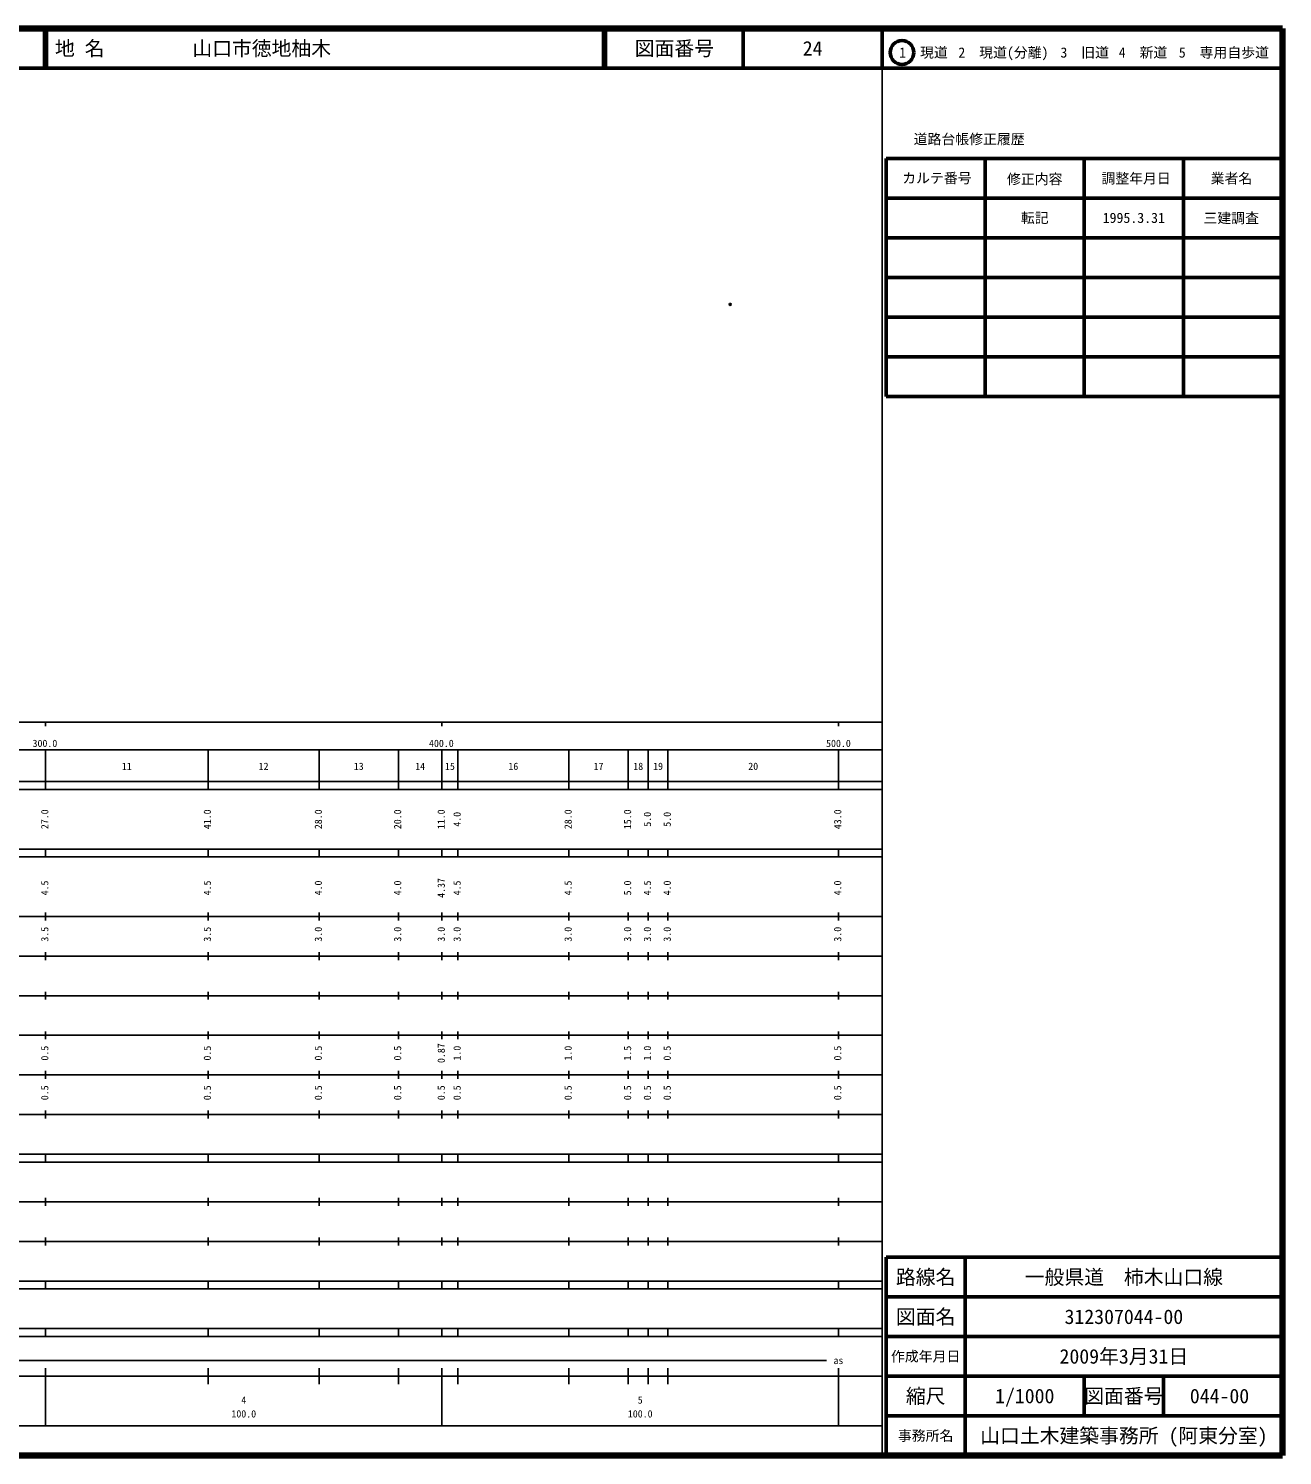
# Model space of a CAD drawing. Units: millimetres on the paper. Extents: x 40 to 680, y 20 to 380.
# Drawn here: x 363.7 to 680, y 20 to 380 of the extents above; entities that cross this region are included whole.
import ezdxf
from ezdxf.enums import TextEntityAlignment as Align

# ---------------------------------------------------------------- set-up
doc = ezdxf.new("R2010")
doc.units = ezdxf.units.MM
doc.header["$PDMODE"] = 32
doc.header["$PDSIZE"] = 0.5
doc.layers.add('M-OTRS', color=6, linetype='Continuous')
doc.layers.add('M-TTL-TXT', color=7, linetype='Continuous')
for name, color, linetype, lineweight in [('M-TTL', 2, 'Continuous', 140), ('M-TTL-BAND', 7, 'Continuous', 25), ('M-TTL-FRAM', 2, 'Continuous', 50), ('M-TTL-LINE', 7, 'Continuous', 50)]:
    doc.layers.add(name, color=color, linetype=linetype, lineweight=lineweight)
doc.styles.add('ＭＳ ゴシック', font='')
doc.styles.get('ＭＳ ゴシック').set_extended_font_data('MS Gothic')

msp = doc.modelspace()

# ---------------------------------------------------------------- linework, layer by layer
at = {"layer": 'M-OTRS'}
msp.add_point((540.717, 310.417), dxfattribs=at)
at = {"layer": 'M-TTL'}
for p, q in [((680, 380), (40, 380)), ((680, 20), (680, 380)), ((40, 20), (680, 20))]:
    msp.add_line(p, q, dxfattribs=at)
at = {"layer": 'M-TTL-BAND'}
for p, q in [((579, 20), (579, 370)), ((40, 205), (579, 205)), ((368, 205), (368, 204)), ((468, 205), (468, 204)), ((568, 205), (568, 204)), ((68, 198), (579, 198)), ((368, 188), (368, 198)), ((409, 188), (409, 198)), ((437, 188), (437, 198)), ((457, 188), (457, 198)), ((468, 188), (468, 198)), ((472, 188), (472, 198)), ((500, 188), (500, 198)), ((515, 188), (515, 198)), ((520, 188), (520, 198)), ((525, 188), (525, 198)), ((568, 188), (568, 198)), ((40, 190), (579, 190)), ((40, 188), (579, 188)), ((40, 173), (579, 173)), ((368, 171), (368, 173)), ((409, 171), (409, 173)), ((437, 171), (437, 173)), ((457, 171), (457, 173)), ((468, 171), (468, 173)), ((472, 171), (472, 173)), ((500, 171), (500, 173)), ((515, 171), (515, 173)), ((520, 171), (520, 173)), ((525, 171), (525, 173)), ((568, 171), (568, 173)), ((40, 171), (579, 171)), ((40, 156), (579, 156)), ((368, 155), (368, 157)), ((409, 155), (409, 157)), ((437, 155), (437, 157)), ((457, 155), (457, 157)), ((468, 155), (468, 157)), ((472, 155), (472, 157)), ((500, 155), (500, 157)), ((515, 155), (515, 157)), ((520, 155), (520, 157)), ((525, 155), (525, 157)), ((568, 155), (568, 157)), ((46, 146), (579, 146)), ((368, 145), (368, 147)), ((409, 145), (409, 147)), ((437, 145), (437, 147)), ((457, 145), (457, 147)), ((468, 145), (468, 147)), ((472, 145), (472, 147)), ((500, 145), (500, 147)), ((515, 145), (515, 147)), ((520, 145), (520, 147)), ((525, 145), (525, 147)), ((568, 145), (568, 147)), ((368, 135), (368, 137)), ((409, 135), (409, 137)), ((437, 135), (437, 137)), ((457, 135), (457, 137)), ((468, 135), (468, 137)), ((472, 135), (472, 137)), ((500, 135), (500, 137)), ((515, 135), (515, 137)), ((520, 135), (520, 137)), ((525, 135), (525, 137)), ((568, 135), (568, 137)), ((52, 136), (579, 136)), ((46, 126), (579, 126)), ((368, 125), (368, 127)), ((409, 125), (409, 127)), ((437, 125), (437, 127)), ((457, 125), (457, 127)), ((468, 125), (468, 127)), ((472, 125), (472, 127)), ((500, 125), (500, 127)), ((515, 125), (515, 127)), ((520, 125), (520, 127)), ((525, 125), (525, 127)), ((568, 125), (568, 127)), ((52, 116), (579, 116)), ((368, 115), (368, 117)), ((409, 115), (409, 117)), ((437, 115), (437, 117)), ((457, 115), (457, 117)), ((468, 115), (468, 117)), ((472, 115), (472, 117)), ((500, 115), (500, 117)), ((515, 115), (515, 117)), ((520, 115), (520, 117)), ((525, 115), (525, 117)), ((568, 115), (568, 117)), ((46, 106), (579, 106)), ((368, 105), (368, 107)), ((409, 105), (409, 107)), ((437, 105), (437, 107)), ((457, 105), (457, 107)), ((468, 105), (468, 107)), ((472, 105), (472, 107)), ((500, 105), (500, 107)), ((515, 105), (515, 107)), ((520, 105), (520, 107)), ((525, 105), (525, 107)), ((568, 105), (568, 107)), ((40, 96), (579, 96)), ((40, 94), (579, 94)), ((368, 94), (368, 96)), ((409, 94), (409, 96)), ((437, 94), (437, 96)), ((457, 94), (457, 96)), ((468, 94), (468, 96)), ((472, 94), (472, 96)), ((500, 94), (500, 96)), ((515, 94), (515, 96)), ((520, 94), (520, 96)), ((525, 94), (525, 96)), ((568, 94), (568, 96)), ((49, 84), (579, 84)), ((368, 83), (368, 85)), ((409, 83), (409, 85)), ((437, 83), (437, 85)), ((457, 83), (457, 85)), ((468, 83), (468, 85)), ((472, 83), (472, 85)), ((500, 83), (500, 85)), ((515, 83), (515, 85)), ((520, 83), (520, 85)), ((525, 83), (525, 85)), ((568, 83), (568, 85)), ((40, 74), (579, 74)), ((368, 73), (368, 75)), ((409, 73), (409, 75)), ((437, 73), (437, 75)), ((457, 73), (457, 75)), ((468, 73), (468, 75)), ((472, 73), (472, 75)), ((500, 73), (500, 75)), ((515, 73), (515, 75)), ((520, 73), (520, 75)), ((525, 73), (525, 75)), ((568, 73), (568, 75)), ((40, 64), (579, 64)), ((40, 62), (579, 62)), ((368, 62), (368, 64)), ((409, 62), (409, 64)), ((437, 62), (437, 64)), ((457, 62), (457, 64)), ((468, 62), (468, 64)), ((472, 62), (472, 64)), ((500, 62), (500, 64)), ((515, 62), (515, 64)), ((520, 62), (520, 64)), ((525, 62), (525, 64)), ((568, 62), (568, 64)), ((40, 52), (579, 52)), ((368, 50), (368, 52)), ((409, 50), (409, 52)), ((437, 50), (437, 52)), ((457, 50), (457, 52)), ((468, 50), (468, 52)), ((472, 50), (472, 52)), ((500, 50), (500, 52)), ((515, 50), (515, 52)), ((520, 50), (520, 52)), ((525, 50), (525, 52)), ((568, 50), (568, 52)), ((40, 50), (579, 50)), ((71, 44), (565, 44)), ((40, 40), (579, 40)), ((368, 27.5), (368, 42)), ((409, 38), (409, 42)), ((437, 38), (437, 42)), ((457, 38), (457, 42)), ((468, 27.5), (468, 42)), ((472, 38), (472, 42)), ((500, 38), (500, 42)), ((515, 38), (515, 42)), ((520, 38), (520, 42)), ((525, 38), (525, 42)), ((568, 27.5), (568, 42)), ((68, 27.5), (579, 27.5))]:
    msp.add_line(p, q, dxfattribs=at)
at = {"layer": 'M-TTL-FRAM'}
for p, q in [((580, 347.197), (580, 287.197)), ((580, 347.197), (680, 347.197)), ((580, 287.197), (680, 287.197)), ((680, 70), (580, 70)), ((580, 70), (580, 20))]:
    msp.add_line(p, q, dxfattribs=at)
at = {"layer": 'M-TTL-LINE'}
for p, q in [((367.75, 380), (367.75, 370)), ((368.25, 380), (368.25, 370)), ((508.747, 380), (508.747, 370)), ((509.247, 380), (509.247, 370)), ((543.997, 380), (543.997, 370)), ((579, 380), (579, 370)), ((40, 370), (680, 370)), ((605, 347.197), (605, 287.197)), ((630, 347.197), (630, 287.197)), ((655, 347.197), (655, 287.197)), ((580, 337.197), (680, 337.197)), ((580, 327.197), (680, 327.197)), ((580, 317.197), (680, 317.197)), ((580, 307.197), (680, 307.197)), ((580, 297.197), (680, 297.197)), ((600, 70), (600, 20)), ((680, 60), (580, 60)), ((680, 50), (580, 50)), ((680, 40), (580, 40)), ((630, 40), (630, 30)), ((650, 40), (650, 30)), ((680, 30), (580, 30))]:
    msp.add_line(p, q, dxfattribs=at)
msp.add_circle((584.031, 373.958), 3, dxfattribs=at)

# ---------------------------------------------------------------- texts
at = {"layer": 'M-TTL-BAND', "style": 'ＭＳ ゴシック'}
for s, p in [('300.0', (367.844, 198.195)), ('400.0', (467.844, 198.195)), ('500.0', (568, 198.195)), ('11', (388.5, 192.405)), ('12', (423, 192.405)), ('13', (447, 192.405)), ('14', (462.5, 192.405)), ('15', (470, 192.405)), ('16', (486, 192.405)), ('17', (507.5, 192.405)), ('18', (517.5, 192.405)), ('19', (522.5, 192.405)), ('20', (546.5, 192.405)), ('as', (568, 42.5)), ('4', (418, 32.523)), ('5', (518, 32.523)), ('100.0', (418, 29.033)), ('100.0', (518, 29.033))]:
    msp.add_text(s, height=1.833, dxfattribs=at).set_placement(p, align=Align.BOTTOM_CENTER)
for s, p in [('27.0', (369.264, 180.5)), ('41.0', (410.264, 180.5)), ('28.0', (438.264, 180.5)), ('20.0', (458.264, 180.5)), ('11.0', (469.264, 180.5)), ('4.0', (473.264, 180.5)), ('28.0', (501.264, 180.5)), ('15.0', (516.264, 180.5)), ('5.0', (521.264, 180.5)), ('5.0', (526.264, 180.5)), ('43.0', (569.264, 180.5)), ('4.5', (369.264, 163.174)), ('4.5', (410.264, 163.174)), ('4.0', (438.264, 163.174)), ('4.0', (458.264, 163.174)), ('4.37', (469.264, 163.174)), ('4.5', (473.264, 163.174)), ('4.5', (501.264, 163.174)), ('5.0', (516.264, 163.174)), ('4.5', (521.264, 163.174)), ('4.0', (526.264, 163.174)), ('4.0', (569.264, 163.174)), ('3.5', (369.264, 151.5)), ('3.5', (410.264, 151.5)), ('3.0', (438.264, 151.5)), ('3.0', (458.264, 151.5)), ('3.0', (469.264, 151.5)), ('3.0', (473.264, 151.5)), ('3.0', (501.264, 151.5)), ('3.0', (516.264, 151.5)), ('3.0', (521.264, 151.5)), ('3.0', (526.264, 151.5)), ('3.0', (569.264, 151.5)), ('0.5', (369.264, 121.5)), ('0.5', (410.264, 121.5)), ('0.5', (438.264, 121.5)), ('0.5', (458.264, 121.5)), ('0.87', (469.264, 121.5)), ('1.0', (473.264, 121.5)), ('1.0', (501.264, 121.5)), ('1.5', (516.264, 121.5)), ('1.0', (521.264, 121.5)), ('0.5', (526.264, 121.5)), ('0.5', (569.264, 121.5)), ('0.5', (369.264, 111.5)), ('0.5', (410.264, 111.5)), ('0.5', (438.264, 111.5)), ('0.5', (458.264, 111.5)), ('0.5', (469.264, 111.5)), ('0.5', (473.264, 111.5)), ('0.5', (501.264, 111.5)), ('0.5', (516.264, 111.5)), ('0.5', (521.264, 111.5)), ('0.5', (526.264, 111.5)), ('0.5', (569.264, 111.5))]:
    msp.add_text(s, height=1.833, rotation=90, dxfattribs=at).set_placement(p, align=Align.BOTTOM_CENTER)
at = {"layer": 'M-TTL-TXT', "style": 'ＭＳ ゴシック'}
for s, p in [('地 名', (370.38, 375)), ('山口市徳地柚木', (405.024, 375))]:
    msp.add_text(s, height=3.666, dxfattribs=at).set_placement(p, align=Align.MIDDLE_LEFT)
for s, height, p in [('図面番号', 3.666, (526.622, 375)), ('24', 3.666, (561.497, 375)), ('1\u3000現道', 2.566, (589.448, 373.958)), ('2\u3000現道(分離)', 2.566, (609.619, 373.958)), ('3\u3000旧道', 2.566, (630.121, 373.958)), ('4\u3000新道', 2.566, (644.824, 373.958)), ('5\u3000専用自歩道', 2.566, (665.228, 373.958)), ('道路台帳修正履歴', 2.566, (600.968, 352.113)), ('カルテ番号', 2.566, (592.839, 342.277)), ('修正内容', 2.566, (617.509, 342.023)), ('調整年月日', 2.566, (643.089, 342.197)), ('業者名', 2.566, (667.134, 342.197)), ('転記', 2.566, (617.5, 332.245)), ('1995.3.31', 2.566, (642.5, 332.245)), ('三建調査', 2.566, (667.077, 332.189)), ('路線名', 3.666, (590, 65)), ('路線名', 3.666, (590, 65)), ('一般県道\u3000柿木山口線', 3.666, (640, 65)), ('図面名', 3.666, (590, 55)), ('図面名', 3.666, (590, 55)), ('312307044-00', 3.666, (640, 55)), ('2009年3月31日', 3.666, (640, 45)), ('作成年月日', 2.566, (590, 45)), ('作成年月日', 2.566, (590, 45)), ('縮尺', 3.666, (590, 35)), ('縮尺', 3.666, (590, 35)), ('1/1000', 3.666, (615, 35)), ('図面番号', 3.666, (640, 35)), ('図面番号', 3.666, (640, 35)), ('044-00', 3.666, (664.125, 35)), ('事務所名', 2.566, (590, 25)), ('事務所名', 2.566, (590, 25)), ('山口土木建築事務所 (阿東分室)', 3.666, (640, 25))]:
    msp.add_text(s, height=height, dxfattribs=at).set_placement(p, align=Align.MIDDLE_CENTER)

doc.saveas('drawing.dxf')
